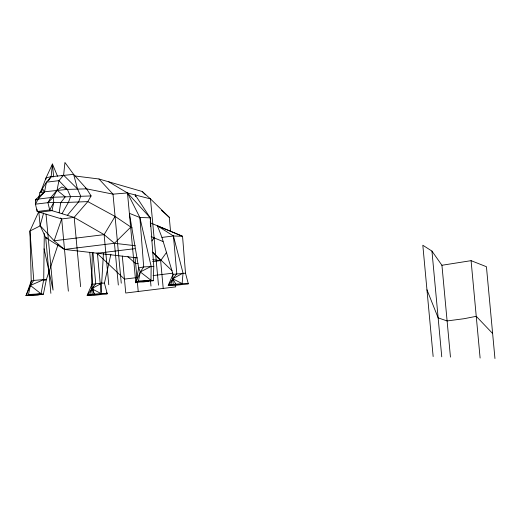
<?xml version="1.0" encoding="UTF-8"?>
<svg xmlns="http://www.w3.org/2000/svg" width="521" height="521" viewBox="0 0 521 521"><rect width="100%" height="100%" fill="white"/><g stroke="black" fill="none" stroke-linecap="round" stroke-linejoin="round"><path stroke-width="0.78" d="M92.308 252.353L91.657 288.706L92.171 294.274L100.827 294.547M38.547 212.112L29.931 231.011L31.227 281.112L26.05 295.622L41.042 293.779L43.725 279.582L44.292 233.467M135.219 194.958L135.538 196.508L135.219 194.958L150.243 217.837L153.78 266.459L153.311 280.728L150.979 280.265L151.162 266.374L139.869 217.504L127.476 192.952L108.752 181.822M92.946 252.379L95.734 283.658L87.183 295.27L93.363 295.466L107.241 293.759L104.434 283.163L101.966 283.085L91.97 284.31L87.183 295.27L89.671 294.58L101.061 293.564L103.451 253.375M161.953 237.407L173.447 236L183.034 273.121L182.129 283.6L170.745 284.616L168.25 285.306L173.037 274.352L161.953 237.407L157.453 225.86L182.545 236.287L185.509 273.199L188.315 283.802L174.431 285.501L168.25 285.306L176.801 273.694L173.447 236L157.453 225.86M57.499 176.215L52.439 164.011L51.13 176.723L46.454 182.187L44.552 191.767L38.274 199.081L35.435 204.186L47.925 202.656L53.266 197.238L57.043 190.23L58.945 180.65L63.621 175.186L64.93 162.474L73.617 174.346L86.642 188.856L91.09 195.935L87.821 201.607L74.125 217.4L61.634 218.937L37.225 211.506L35.435 204.186L35.78 199.393L44.552 191.767L67.339 189.397L86.642 188.856L113.005 194.151L127.476 192.952L150.484 198.911L169.26 217.316L170.549 231.233L182.545 236.287L173.447 236M45.946 179.283L46.128 177.726L52.439 164.011L53.624 176.801L51.13 176.723L46.128 177.726L40.631 192.047M59.14 212.842L60.723 202.676L65.236 196.853L91.09 195.935M153.311 280.728L143.314 281.959L135.988 282.108L138.671 267.911L129.364 213.317L139.869 217.504L150.243 217.837L150.276 219.452M40.071 225.932L29.931 231.011L33.754 280.422L30.368 285.456L26.05 295.622L33.377 295.466L43.373 294.241L46.336 279.66L58.144 244.31M35.916 200.878L35.78 199.393L53.266 197.238L53.748 202.454L51.983 210.66L39.492 212.197M104.434 283.163L110.895 254.222M38.775 197.485L39.857 192.777L46.454 182.187L58.945 180.65L67.339 189.397L70.537 196.632L68.525 202.155L62.012 213.714M43.601 213.089L40.11 225.619L45.705 237.667L50.869 293.316M89.671 294.58L91.657 288.706L101.966 283.085M170.745 284.616L172.725 278.748L173.037 274.352L185.509 273.199M153.78 266.459L143.692 266.908L138.671 267.911L140.305 271.942L150.979 280.265L135.988 282.108L140.305 271.942L143.692 266.908L139.869 217.504M132.119 227.892L115.069 216.41L87.821 201.607L60.723 202.676L53.748 202.454L49.716 209.97L37.225 211.506L36.906 209.208M135.271 245.723L114.457 243.294L104.122 234.639L74.125 217.4L49.716 209.97L47.925 202.656L50.771 197.55L57.043 190.23L61.856 186.954L67.339 189.397M108.772 284.72L104.122 234.639L115.069 216.41M48.473 180.761L51.13 176.723L73.617 174.346L77.531 188.954L80.735 196.183L78.717 201.705L67.346 215.336M151.858 240.956L154.099 237.863L162.969 241.503M163.216 288.387L160.644 260.591L166.707 252.223M42.611 194.183L44.552 191.767L42.956 189.455L39.857 192.777L44.552 191.767M47.281 237.967L45.705 237.667L64.487 249.429L114.457 243.294L130.654 227.228M183.034 273.121L172.725 278.748L173.239 284.31L181.894 284.59M151.162 266.374L140.305 271.942L138.423 281.027L135.988 282.108M26.05 295.622L28.486 294.534L41.042 293.779L43.373 294.241M44.181 280.09L46.336 279.66L43.725 279.582L30.368 285.456L28.486 294.534L38.372 294.853M494.95 358.526L486.432 266.719L471.082 260.663L441.854 265.28M61.432 175.844L62.995 175.649M104.122 234.639L54.151 240.78L40.11 225.619L38.854 212.106M60.332 217.967L61.634 218.937L54.151 240.78L64.487 249.429L97.401 253.258L134.789 248.667M138.072 263.365L135.655 263.659L127.866 256.664M152.581 261.581L160.644 260.591L152.353 252.184M43.341 280.031L46.336 279.66M153.063 275.589L172.861 273.16M87.183 295.27L94.646 294.352M168.25 285.306L175.714 284.388M43.725 279.582L33.754 280.422L31.227 281.112L30.368 285.456L41.042 293.779M101.015 292.229L97.401 253.258L98.983 253.134M150.979 280.265L138.423 281.027L148.309 281.347M47.925 202.656L53.748 202.454M53.266 197.238L65.236 196.853L57.043 190.23M188.315 283.802L182.129 283.6L172.725 278.748L175.74 284.004M102.279 293.603L107.241 293.759L106.362 292.437M107.241 293.759L101.061 293.564L91.657 288.706L94.672 293.968M97.401 253.258L137.427 257.902M152.633 259.66L160.644 260.591M75.07 176L98.957 178.99L142.213 191.494L150.484 198.911L158.488 285.169M170.549 231.233L150.647 222.968M151.168 236.534L154.099 237.863M450.457 357.1L441.938 265.293L431.948 251.089L422.824 245.248L433.146 356.546M85.431 187.86L86.642 188.856M161.471 210.321L169.26 217.316M96.789 253.056L124.454 279.106L136.945 277.576L135.082 257.478M152.673 252.197L172.073 270.725M63.621 175.186L77.531 188.954M142.213 191.494L145.528 194.854M492.625 333.486L476.246 316.312L464.139 318.702L447.103 320.943L438.148 317.869L426.953 289.767M98.957 178.99L113.005 194.151L121.263 283.19M150.243 217.837L127.476 192.952L135.818 282.877M44.096 248.804L53.07 290.073L46.024 214.105M471.082 260.663L480.115 358.051M431.948 251.089L441.762 356.82M175.57 285.332L175.714 286.882L125.743 293.017L122.311 256.052M150.471 280.513L150.992 286.088M137.303 281.438L138.234 291.486M114.457 243.294L118.326 285.026M89.729 252.262L93.519 293.147M74.184 217.342L80.618 286.7M61.686 218.872L68.355 291.167M150.309 221.067L150.426 226.726"/></g></svg>
